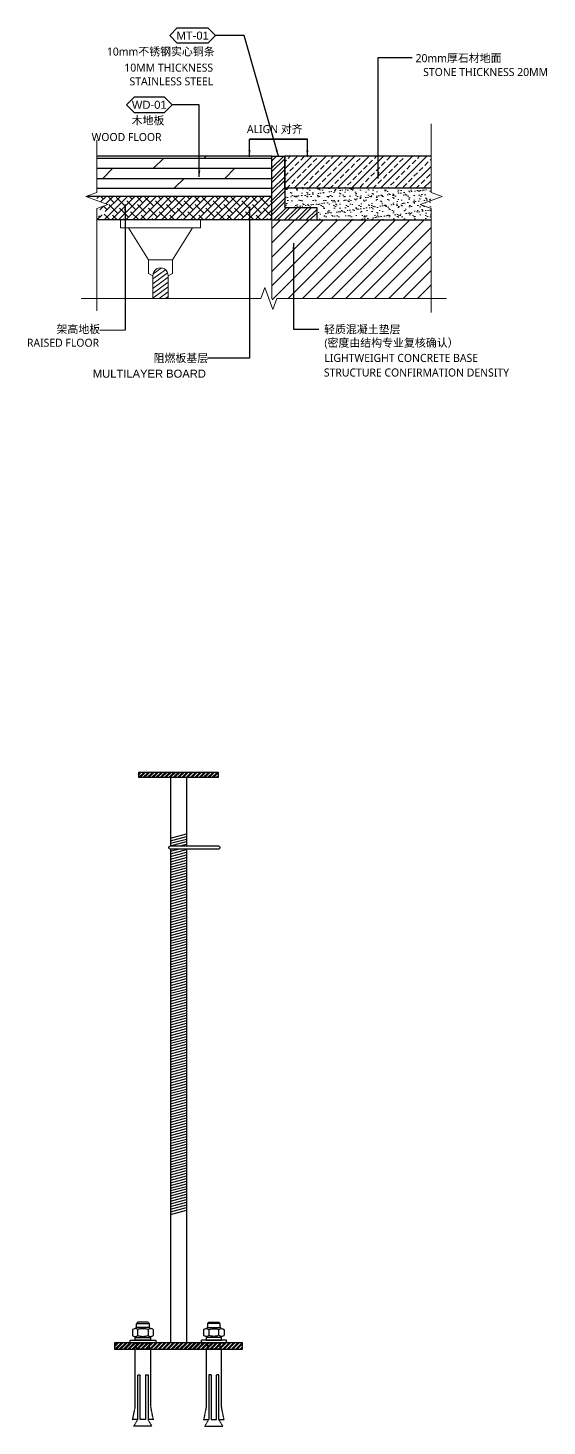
# Model space of a CAD drawing. Header units: millimetres. Extents: x 6321 to 120763, y -355 to 15211.
# Drawn here: x 45818 to 46142, y 6421 to 7294 of the extents above; entities that cross this region are included whole.
import ezdxf
from ezdxf.enums import TextEntityAlignment as Align

# ---------------------------------------------------------------- set-up
doc = ezdxf.new("R2010")
doc.units = ezdxf.units.MM
doc.linetypes.add('DASHEDX2', pattern=[38.1, 25.4, -12.7])
for name, color, linetype in [('4-Fine(立面细线)', 251, 'Continuous'), ('G-ANNO-SYMB', 7, 'Continuous'), ('IA10-16 Floor Detail$0$E-4施工图标注尺寸', 4, 'Continuous'), ('IA10-16 Floor Detail$0$I-DETL-2', 2, 'Continuous'), ('IA10-16 Floor Detail$0$I-SECT-LW09', 9, 'Continuous'), ('IA10-16 Floor Detail$0$家具填充', 8, 'Continuous'), ('PE-立面结构', 5, 'Continuous'), ('WALL TYPE$0$G-ANNO-NOTE-CH', 7, 'Continuous'), ('WALL TYPE$0$HATCH', 8, 'Continuous')]:
    doc.layers.add(name, color=color, linetype=linetype)
for name, color, linetype, lineweight in [('_ACM-A-ANNO-DIMS', 2, 'Continuous', 13), ('_ACM-A-DETL-PATT', 8, 'Continuous', 0), ('IA10-16 Floor Detail$0$A-ELEV-HATC-8', 8, 'Continuous', 5)]:
    doc.layers.add(name, color=color, linetype=linetype, lineweight=lineweight)
doc.styles.add('Arial', font='ARIALUNI.ttf')
doc.styles.add('IA10-16 Floor Detail$0$Arch-Dim', font='romans.shx', dxfattribs={"width": 0.75})
doc.styles.add('RomanS', font='romans.shx')
doc.styles.add('WALL TYPE$0$Aecom Chinese', font='Microsoft YaHei.ttf')
doc.dimstyles.new('IA10-16 Floor Detail$0$Aec-Arch-M-2', dxfattribs={"dimscale": 2, "dimtxt": 2.5, "dimasz": 2, "dimexe": 2, "dimexo": 2, "dimgap": 0.8, "dimtad": 1, "dimdec": 0, "dimzin": 3, "dimdsep": 46, "dimtxsty": 'IA10-16 Floor Detail$0$Arch-Dim', "dimblk": 'IA10-16 Floor Detail$0$_ArchTick', "dimcen": 2.5, "dimdle": 2, "dimadec": 0, "dimazin": 2, "dimtfac": 0.75, "dimtdec": 0, "dimtix": 1, "dimtmove": 1, "dimatfit": 2, "dimfxl": 1, "dimtolj": 1, "dimtzin": 0, "dimarcsym": 0})

# ---------------------------------------------------------------- blocks, each defined once
blk = doc.blocks.new('IA10-16 Floor Detail$0$_ArchTick')
at = {"color": 0, "linetype": 'ByBlock', "const_width": 0.15}
blk.add_lwpolyline([(-0.5, -0.5), (0.5, 0.5)], dxfattribs=at)
blk = doc.blocks.new('A$C75561C22')
for p, q in [((-4.76, 4.76), (-7.14, 2.38)), ((4.76, 4.76), (-4.76, 4.76)), ((4.76, 4.76), (7.14, 2.38)), ((-4.76, 0), (-7.14, 2.38)), ((-4.76, 0), (4.76, 0)), ((4.76, 0), (7.14, 2.38))]:
    blk.add_line(p, q)
at = {"style": 'RomanS', "width": 0.8}
blk.add_attdef('F-1', text='', height=2.5, dxfattribs=at).set_placement((-0.04, 2.38), align=Align.MIDDLE)
blk = doc.blocks.new('swfdsf')
at = {"layer": '4-Fine(立面细线)', "color": 8, "linetype": 'DASHEDX2', "ltscale": 0.02}
for p, q in [((-294380.6, 22108.8), (-294380.6, 22122.8)), ((-294380.6, 22122.8), (-294375.6, 22119.8)), ((-294375.6, 22119.8), (-294375.6, 22123.8)), ((-294375.6, 22119.8), (-294340.6, 22119.8)), ((-294375.6, 22117.8), (-294340.6, 22117.8)), ((-294375.6, 22113.8), (-294375.6, 22117.8)), ((-294365.6, 22121.8), (-294320.6, 22121.8)), ((-294340.6, 22119.8), (-294340.6, 22117.8)), ((-294320.6, 22121.8), (-294320.6, 22109.8)), ((-294310.6, 22121.8), (-294311.6, 22121.2)), ((-294310, 22119.8), (-294305.2, 22119.8)), ((-294305.3, 22123.8), (-294309.9, 22123.8)), ((-294304.6, 22121.8), (-294303.6, 22120.8)), ((-294303.6, 22110.8), (-294303.6, 22120.8)), ((-294303.6, 22120.8), (-294300.6, 22120.8)), ((-294299.6, 22119.8), (-294300.6, 22120.8)), ((-294300.6, 22120.8), (-294300.6, 22110.8)), ((-294299.6, 22111.8), (-294299.6, 22119.8)), ((-294380.6, 22108.8), (-294375.6, 22111.8)), ((-294340.6, 22113.8), (-294375.6, 22113.8)), ((-294340.6, 22111.8), (-294375.6, 22111.8)), ((-294375.6, 22107.8), (-294375.6, 22111.8)), ((-294320.6, 22109.8), (-294365.6, 22109.8)), ((-294340.6, 22113.8), (-294340.6, 22111.8)), ((-294310.6, 22109.8), (-294311.6, 22110.4)), ((-294305.2, 22107.8), (-294310, 22107.8)), ((-294305.3, 22111.8), (-294309.9, 22111.8)), ((-294304.6, 22109.8), (-294303.6, 22110.8)), ((-294300.6, 22110.8), (-294303.6, 22110.8)), ((-294299.6, 22111.8), (-294300.6, 22110.8))]:
    blk.add_line(p, q, dxfattribs=at)
for points in [[(-294315.6, 22125.8), (-294313.6, 22125.8), (-294313.6, 22105.8), (-294315.6, 22105.8)], [(-294315.6, 22120.8), (-294315.6, 22110.8), (-294320.6, 22110.8), (-294320.6, 22120.8)], [(-294313.6, 22121.8), (-294311.6, 22121.8), (-294311.6, 22109.8), (-294313.6, 22109.8)]]:
    blk.add_lwpolyline(points, close=True, dxfattribs=at)
for centre, radius, start, end in [((-294340.9, 22271.5), 151.7, 256.7643, 260.6158), ((-294307.3, 22121.8), 3.34, 142.0453, 215.6573), ((-294298.4, 22115.9), 12.2, 161.496, 199.6632), ((-294307.9, 22121.8), 3.34, 324.3427, 37.9547), ((-294316.8, 22115.9), 12.2, 340.3368, 18.504), ((-294340.9, 21960.1), 151.7, 99.3842, 103.2357), ((-294307.3, 22109.8), 3.34, 142.0453, 215.6573), ((-294307.9, 22109.8), 3.34, 324.3427, 37.9547)]:
    blk.add_arc(centre, radius, start, end, dxfattribs=at)
blk = doc.blocks.new('K_02')
at = {"layer": 'PE-立面结构'}
h = blk.add_hatch(dxfattribs=at)
h.set_pattern_fill('ANSI32', color=250, scale=0.2, style=0)
h.set_pattern_definition([(45, (-25, -3), (-1.34704, 1.34704), []), (45, (-24.102, -3), (-1.34704, 1.34704), [])])
h.paths.add_polyline_path([(-25, -3), (25, -3), (25, 0), (-25, 0)])
h = blk.add_hatch(dxfattribs=at)
h.set_pattern_fill('ANSI32', color=250, scale=0.2, style=0)
h.set_pattern_definition([(45, (-40, -360.2168), (-1.34704, 1.34704), []), (45, (-39.102, -360.2168), (-1.34704, 1.34704), [])])
h.paths.add_polyline_path([(-40, -360.22), (40, -360.22), (40, -356.22), (-40, -356.22)])
at = {"color": 250}
for p, q in [((-5, -42.61, -3.65), (5, -39.93, -3.65)), ((-5, -44.26, -3.65), (5, -41.58, -3.65)), ((-5, -45.9, -3.65), (5, -43.22, -3.65)), ((-5, -49.19, -3.65), (-0.2, -47.9, -3.65)), ((-5, -50.83, -3.65), (5, -48.15, -3.65)), ((-5, -52.48, -3.65), (5, -49.8, -3.65)), ((-5, -54.12, -3.65), (5, -51.44, -3.65)), ((1.13, -45.9, -3.65), (5, -44.87, -3.65)), ((-5, -55.76, -3.65), (5, -53.08, -3.65)), ((-5, -57.41, -3.65), (5, -54.73, -3.65)), ((-5, -59.05, -3.65), (5, -56.37, -3.65)), ((-5, -60.69, -3.65), (5, -58.01, -3.65)), ((-5, -62.34, -3.65), (5, -59.66, -3.65)), ((-5, -63.98, -3.65), (5, -61.3, -3.65)), ((-5, -65.62, -3.65), (5, -62.94, -3.65)), ((-5, -67.27, -3.65), (5, -64.59, -3.65)), ((-5, -68.91, -3.65), (5, -66.23, -3.65)), ((-5, -70.55, -3.65), (5, -67.87, -3.65)), ((-5, -72.2, -3.65), (5, -69.52, -3.65)), ((-5, -73.84, -3.65), (5, -71.16, -3.65)), ((-5, -75.48, -3.65), (5, -72.8, -3.65)), ((-5, -77.13, -3.65), (5, -74.45, -3.65)), ((-5, -78.77, -3.65), (5, -76.09, -3.65)), ((-5, -78.77, -3.65), (5, -76.09, -3.65)), ((-5, -80.41, -3.65), (5, -77.74, -3.65)), ((-5, -80.41, -3.65), (5, -77.74, -3.65)), ((-5, -82.06, -3.65), (5, -79.38, -3.65)), ((-5, -82.06, -3.65), (5, -79.38, -3.65)), ((-5, -83.7, -3.65), (5, -81.02, -3.65)), ((-5, -83.7, -3.65), (5, -81.02, -3.65)), ((-5, -85.35, -3.65), (5, -82.67, -3.65)), ((-5, -85.35, -3.65), (5, -82.67, -3.65)), ((-5, -86.99, -3.65), (5, -84.31, -3.65)), ((-5, -86.99, -3.65), (5, -84.31, -3.65)), ((-5, -88.63, -3.65), (5, -85.95, -3.65)), ((-5, -88.63, -3.65), (5, -85.95, -3.65)), ((-5, -90.28, -3.65), (5, -87.6, -3.65)), ((-5, -90.28, -3.65), (5, -87.6, -3.65)), ((-5, -91.92, -3.65), (5, -89.24, -3.65)), ((-5, -91.92, -3.65), (5, -89.24, -3.65)), ((-5, -93.56, -3.65), (5, -90.88, -3.65)), ((-5, -93.56, -3.65), (5, -90.88, -3.65)), ((-5, -95.21, -3.65), (5, -92.53, -3.65)), ((-5, -95.21, -3.65), (5, -92.53, -3.65)), ((-5, -96.85, -3.65), (5, -94.17, -3.65)), ((-5, -96.85, -3.65), (5, -94.17, -3.65)), ((-5, -98.49, -3.65), (5, -95.81, -3.65)), ((-5, -98.49, -3.65), (5, -95.81, -3.65)), ((-5, -100.14, -3.65), (5, -97.46, -3.65)), ((-5, -100.14, -3.65), (5, -97.46, -3.65)), ((-5, -101.78, -3.65), (5, -99.1, -3.65)), ((-5, -101.78, -3.65), (5, -99.1, -3.65)), ((-5, -103.42, -3.65), (5, -100.74, -3.65)), ((-5, -103.42, -3.65), (5, -100.74, -3.65)), ((-5, -105.07, -3.65), (5, -102.39, -3.65)), ((-5, -105.07, -3.65), (5, -102.39, -3.65)), ((-5, -106.71, -3.65), (5, -104.03, -3.65)), ((-5, -106.71, -3.65), (5, -104.03, -3.65)), ((-5, -108.35, -3.65), (5, -105.67, -3.65)), ((-5, -108.35, -3.65), (5, -105.67, -3.65)), ((-5, -110, -3.65), (5, -107.32, -3.65)), ((-5, -110, -3.65), (5, -107.32, -3.65)), ((-5, -111.64, -3.65), (5, -108.96, -3.65)), ((-5, -111.64, -3.65), (5, -108.96, -3.65)), ((-5, -113.28, -3.65), (5, -110.61, -3.65)), ((-5, -113.28, -3.65), (5, -110.61, -3.65)), ((-5, -114.93, -3.65), (5, -112.25, -3.65)), ((-5, -114.93, -3.65), (5, -112.25, -3.65)), ((-5, -116.57, -3.65), (5, -113.89, -3.65)), ((-5, -116.57, -3.65), (5, -113.89, -3.65)), ((-5, -118.22, -3.65), (5, -115.54, -3.65)), ((-5, -118.22, -3.65), (5, -115.54, -3.65)), ((-5, -119.86, -3.65), (5, -117.18, -3.65)), ((-5, -119.86, -3.65), (5, -117.18, -3.65)), ((-5, -121.5, -3.65), (5, -118.82, -3.65)), ((-5, -121.5, -3.65), (5, -118.82, -3.65)), ((-5, -123.15, -3.65), (5, -120.47, -3.65)), ((-5, -123.15, -3.65), (5, -120.47, -3.65)), ((-5, -124.79, -3.65), (5, -122.11, -3.65)), ((-5, -124.79, -3.65), (5, -122.11, -3.65)), ((-5, -126.43, -3.65), (5, -123.75, -3.65)), ((-5, -126.43, -3.65), (5, -123.75, -3.65)), ((-5, -128.08, -3.65), (5, -125.4, -3.65)), ((-5, -128.08, -3.65), (5, -125.4, -3.65)), ((-5, -129.72, -3.65), (5, -127.04, -3.65)), ((-5, -129.72, -3.65), (5, -127.04, -3.65)), ((-5, -131.36, -3.65), (5, -128.68, -3.65)), ((-5, -131.36, -3.65), (5, -128.68, -3.65)), ((-5, -133.01, -3.65), (5, -130.33, -3.65)), ((-5, -133.01, -3.65), (5, -130.33, -3.65)), ((-5, -134.65, -3.65), (5, -131.97, -3.65)), ((-5, -134.65, -3.65), (5, -131.97, -3.65)), ((-5, -136.29, -3.65), (5, -133.61, -3.65)), ((-5, -136.29, -3.65), (5, -133.61, -3.65)), ((-5, -137.94, -3.65), (5, -135.26, -3.65)), ((-5, -137.94, -3.65), (5, -135.26, -3.65)), ((-5, -139.58, -3.65), (5, -136.9, -3.65)), ((-5, -139.58, -3.65), (5, -136.9, -3.65)), ((-5, -141.22, -3.65), (5, -138.54, -3.65)), ((-5, -141.22, -3.65), (5, -138.54, -3.65)), ((-5, -142.87, -3.65), (5, -140.19, -3.65)), ((-5, -142.87, -3.65), (5, -140.19, -3.65)), ((-5, -144.51, -3.65), (5, -141.83, -3.65)), ((-5, -144.51, -3.65), (5, -141.83, -3.65)), ((-5, -146.15, -3.65), (5, -143.48, -3.65)), ((-5, -146.15, -3.65), (5, -143.48, -3.65)), ((-5, -147.8, -3.65), (5, -145.12, -3.65)), ((-5, -147.8, -3.65), (5, -145.12, -3.65)), ((-5, -149.44, -3.65), (5, -146.76, -3.65)), ((-5, -149.44, -3.65), (5, -146.76, -3.65)), ((-5, -151.09, -3.65), (5, -148.41, -3.65)), ((-5, -151.09, -3.65), (5, -148.41, -3.65)), ((-5, -152.73, -3.65), (5, -150.05, -3.65)), ((-5, -152.73, -3.65), (5, -150.05, -3.65)), ((-5, -154.37, -3.65), (5, -151.69, -3.65)), ((-5, -154.37, -3.65), (5, -151.69, -3.65)), ((-5, -156.02, -3.65), (5, -153.34, -3.65)), ((-5, -156.02, -3.65), (5, -153.34, -3.65)), ((-5, -157.66, -3.65), (5, -154.98, -3.65)), ((-5, -157.66, -3.65), (5, -154.98, -3.65)), ((-5, -159.3, -3.65), (5, -156.62, -3.65)), ((-5, -159.3, -3.65), (5, -156.62, -3.65)), ((-5, -160.95, -3.65), (5, -158.27, -3.65)), ((-5, -160.95, -3.65), (5, -158.27, -3.65)), ((-5, -162.59, -3.65), (5, -159.91, -3.65)), ((-5, -162.59, -3.65), (5, -159.91, -3.65)), ((-5, -164.23, -3.65), (5, -161.55, -3.65)), ((-5, -164.23, -3.65), (5, -161.55, -3.65)), ((-5, -165.88, -3.65), (5, -163.2, -3.65)), ((-5, -165.88, -3.65), (5, -163.2, -3.65)), ((-5, -167.52, -3.65), (5, -164.84, -3.65)), ((-5, -167.52, -3.65), (5, -164.84, -3.65)), ((-5, -169.16, -3.65), (5, -166.48, -3.65)), ((-5, -169.16, -3.65), (5, -166.48, -3.65)), ((-5, -170.81, -3.65), (5, -168.13, -3.65)), ((-5, -170.81, -3.65), (5, -168.13, -3.65)), ((-5, -172.45, -3.65), (5, -169.77, -3.65)), ((-5, -172.45, -3.65), (5, -169.77, -3.65)), ((-5, -174.09, -3.65), (5, -171.41, -3.65)), ((-5, -174.09, -3.65), (5, -171.41, -3.65)), ((-5, -175.74, -3.65), (5, -173.06, -3.65)), ((-5, -175.74, -3.65), (5, -173.06, -3.65)), ((-5, -177.38, -3.65), (5, -174.7, -3.65)), ((-5, -177.38, -3.65), (5, -174.7, -3.65)), ((-5, -179.02, -3.65), (5, -176.35, -3.65)), ((-5, -179.02, -3.65), (5, -176.35, -3.65)), ((-5, -180.67, -3.65), (5, -177.99, -3.65)), ((-5, -180.67, -3.65), (5, -177.99, -3.65)), ((-5, -182.31, -3.65), (5, -179.63, -3.65)), ((-5, -182.31, -3.65), (5, -179.63, -3.65)), ((-5, -183.96, -3.65), (5, -181.28, -3.65)), ((-5, -183.96, -3.65), (5, -181.28, -3.65)), ((-5, -185.6, -3.65), (5, -182.92, -3.65)), ((-5, -185.6, -3.65), (5, -182.92, -3.65)), ((-5, -187.24, -3.65), (5, -184.56, -3.65)), ((-5, -187.24, -3.65), (5, -184.56, -3.65)), ((-5, -188.89, -3.65), (5, -186.21, -3.65)), ((-5, -188.89, -3.65), (5, -186.21, -3.65)), ((-5, -190.53, -3.65), (5, -187.85, -3.65)), ((-5, -190.53, -3.65), (5, -187.85, -3.65)), ((-5, -192.17, -3.65), (5, -189.49, -3.65)), ((-5, -192.17, -3.65), (5, -189.49, -3.65)), ((-5, -193.82, -3.65), (5, -191.14, -3.65)), ((-5, -193.82, -3.65), (5, -191.14, -3.65)), ((-5, -195.46, -3.65), (5, -192.78, -3.65)), ((-5, -195.46, -3.65), (5, -192.78, -3.65)), ((-5, -197.1, -3.65), (5, -194.42, -3.65)), ((-5, -197.1, -3.65), (5, -194.42, -3.65)), ((-5, -198.75, -3.65), (5, -196.07, -3.65)), ((-5, -198.75, -3.65), (5, -196.07, -3.65)), ((-5, -200.39, -3.65), (5, -197.71, -3.65)), ((-5, -200.39, -3.65), (5, -197.71, -3.65)), ((-5, -202.03, -3.65), (5, -199.35, -3.65)), ((-5, -202.03, -3.65), (5, -199.35, -3.65)), ((-5, -203.68, -3.65), (5, -201, -3.65)), ((-5, -203.68, -3.65), (5, -201, -3.65)), ((-5, -205.32, -3.65), (5, -202.64, -3.65)), ((-5, -205.32, -3.65), (5, -202.64, -3.65)), ((-5, -206.96, -3.65), (5, -204.28, -3.65)), ((-5, -206.96, -3.65), (5, -204.28, -3.65)), ((-5, -208.61, -3.65), (5, -205.93, -3.65)), ((-5, -208.61, -3.65), (5, -205.93, -3.65)), ((-5, -210.25, -3.65), (5, -207.57, -3.65)), ((-5, -210.25, -3.65), (5, -207.57, -3.65)), ((-5, -211.89, -3.65), (5, -209.22, -3.65)), ((-5, -211.89, -3.65), (5, -209.22, -3.65)), ((-5, -213.54, -3.65), (5, -210.86, -3.65)), ((-5, -213.54, -3.65), (5, -210.86, -3.65)), ((-5, -215.18, -3.65), (5, -212.5, -3.65)), ((-5, -215.18, -3.65), (5, -212.5, -3.65)), ((-5, -216.83, -3.65), (5, -214.15, -3.65)), ((-5, -216.83, -3.65), (5, -214.15, -3.65)), ((-5, -218.47, -3.65), (5, -215.79, -3.65)), ((-5, -218.47, -3.65), (5, -215.79, -3.65)), ((-5, -220.11, -3.65), (5, -217.43, -3.65)), ((-5, -220.11, -3.65), (5, -217.43, -3.65)), ((-5, -221.76, -3.65), (5, -219.08, -3.65)), ((-5, -221.76, -3.65), (5, -219.08, -3.65)), ((-5, -223.4, -3.65), (5, -220.72, -3.65)), ((-5, -223.4, -3.65), (5, -220.72, -3.65)), ((-5, -225.04, -3.65), (5, -222.36, -3.65)), ((-5, -225.04, -3.65), (5, -222.36, -3.65)), ((-5, -226.69, -3.65), (5, -224.01, -3.65)), ((-5, -226.69, -3.65), (5, -224.01, -3.65)), ((-5, -228.33, -3.65), (5, -225.65, -3.65)), ((-5, -228.33, -3.65), (5, -225.65, -3.65)), ((-5, -229.97, -3.65), (5, -227.29, -3.65)), ((-5, -229.97, -3.65), (5, -227.29, -3.65)), ((-5, -231.62, -3.65), (5, -228.94, -3.65)), ((-5, -231.62, -3.65), (5, -228.94, -3.65)), ((-5, -233.26, -3.65), (5, -230.58, -3.65)), ((-5, -233.26, -3.65), (5, -230.58, -3.65)), ((-5, -234.9, -3.65), (5, -232.22, -3.65)), ((-5, -234.9, -3.65), (5, -232.22, -3.65)), ((-5, -236.55, -3.65), (5, -233.87, -3.65)), ((-5, -236.55, -3.65), (5, -233.87, -3.65)), ((-5, -238.19, -3.65), (5, -235.51, -3.65)), ((-5, -238.19, -3.65), (5, -235.51, -3.65)), ((-5, -239.83, -3.65), (5, -237.16, -3.65)), ((-5, -239.83, -3.65), (5, -237.16, -3.65)), ((-5, -241.48, -3.65), (5, -238.8, -3.65)), ((-5, -241.48, -3.65), (5, -238.8, -3.65)), ((-5, -243.12, -3.65), (5, -240.44, -3.65)), ((-5, -243.12, -3.65), (5, -240.44, -3.65)), ((-5, -244.77, -3.65), (5, -242.09, -3.65)), ((-5, -244.77, -3.65), (5, -242.09, -3.65)), ((-5, -246.41, -3.65), (5, -243.73, -3.65)), ((-5, -246.41, -3.65), (5, -243.73, -3.65)), ((-5, -248.05, -3.65), (5, -245.37, -3.65)), ((-5, -248.05, -3.65), (5, -245.37, -3.65)), ((-5, -249.7, -3.65), (5, -247.02, -3.65)), ((-5, -249.7, -3.65), (5, -247.02, -3.65)), ((-5, -251.34, -3.65), (5, -248.66, -3.65)), ((-5, -251.34, -3.65), (5, -248.66, -3.65)), ((-5, -252.98, -3.65), (5, -250.3, -3.65)), ((-5, -252.98, -3.65), (5, -250.3, -3.65)), ((-5, -254.63, -3.65), (5, -251.95, -3.65)), ((-5, -254.63, -3.65), (5, -251.95, -3.65)), ((-5, -256.27, -3.65), (5, -253.59, -3.65)), ((-5, -256.27, -3.65), (5, -253.59, -3.65)), ((-5, -257.91, -3.65), (5, -255.23, -3.65)), ((-5, -257.91, -3.65), (5, -255.23, -3.65)), ((-5, -259.56, -3.65), (5, -256.88, -3.65)), ((-5, -259.56, -3.65), (5, -256.88, -3.65)), ((-5, -261.2, -3.65), (5, -258.52, -3.65)), ((-5, -261.2, -3.65), (5, -258.52, -3.65)), ((-5, -262.84, -3.65), (5, -260.16, -3.65)), ((-5, -262.84, -3.65), (5, -260.16, -3.65)), ((-5, -264.49, -3.65), (5, -261.81, -3.65)), ((-5, -264.49, -3.65), (5, -261.81, -3.65)), ((-5, -266.13, -3.65), (5, -263.45, -3.65)), ((-5, -266.13, -3.65), (5, -263.45, -3.65)), ((-5, -267.77, -3.65), (5, -265.09, -3.65)), ((-5, -267.77, -3.65), (5, -265.09, -3.65)), ((-5, -269.42, -3.65), (5, -266.74, -3.65)), ((-5, -269.42, -3.65), (5, -266.74, -3.65)), ((-5, -271.06, -3.65), (5, -268.38, -3.65)), ((-5, -271.06, -3.65), (5, -268.38, -3.65)), ((-5, -272.7, -3.65), (5, -270.03, -3.65)), ((-5, -272.7, -3.65), (5, -270.03, -3.65)), ((-5, -274.35, -3.65), (5, -271.67, -3.65)), ((-5, -274.35, -3.65), (5, -271.67, -3.65))]:
    blk.add_line(p, q, dxfattribs=at)
at = {"layer": 'PE-立面结构', "color": 8}
for p, q in [((-5, -3, -3.65), (-5, -45.9, -3.65)), ((5, -3, -3.65), (5, -45.9, -3.65)), ((-5, -40.97, -3.65), (5, -38.29, -3.65)), ((-5, -47.9, -3.65), (-5, -356.22, -3.65)), ((5, -47.9, -3.65), (5, -356.22, -3.65)), ((-5, -275.99, -3.65), (5, -273.31, -3.65))]:
    blk.add_line(p, q, dxfattribs=at)
at = {"layer": 'PE-立面结构', "color": 8, "elevation": -3.65}
blk.add_lwpolyline([(-25, -3), (25, -3), (25, 0), (-25, 0)], close=True, dxfattribs=at)
blk.add_lwpolyline([(25, -45.9, -1), (25, -47.9), (-5, -47.9, -1), (-5, -45.9)], format="xyb", close=True, dxfattribs=at)
at = {"layer": 'PE-立面结构', "color": 8}
blk.add_lwpolyline([(-40, -360.22), (40, -360.22), (40, -356.22), (-40, -356.22)], close=True, dxfattribs=at)
at = {"layer": 'PE-立面结构', "color": 30, "yscale": 0.8000000000001819}
for p, xscale, zscale, rotation in [((17670.48, 235096.27), 0.8000000000001819, 0.8000000000001819, 90), ((-17670.47, 235096.27), -0.8000000000001819, 0.8, 270)]:
    blk.add_blockref('swfdsf', p, dxfattribs=dict(at, xscale=xscale, zscale=zscale, rotation=rotation))

msp = doc.modelspace()

# ---------------------------------------------------------------- hatches: boundary and pattern name
at = {"layer": '_ACM-A-DETL-PATT'}
h = msp.add_hatch(dxfattribs=at)
h.set_pattern_fill('ANSI31', color=256, scale=2, style=0)
h.set_pattern_definition([(45, (46676.855, 6851.8174), (-4.49013, 4.49013), [])])
h.paths.add_polyline_path([(45970.05, 7124.71), (45970.05, 7173.81), (46069.44, 7173.81), (46069.44, 7125.04), (45973.11, 7125.04), (45970.61, 7123.17)])
at = {"layer": 'IA10-16 Floor Detail$0$A-ELEV-HATC-8'}
h = msp.add_hatch(dxfattribs=at)
h.set_pattern_fill('ANSI33', color=8, style=0)
h.set_pattern_definition([(45, (-1880151.2, -923857.084), (-4.49012806, 4.49012806), []), (45, (-1880146.7096, -923857.084), (-4.49012806, 4.49012806), [3.175, -1.5875])])
h.paths.add_polyline_path([(46069.44, 7213.81), (46069.44, 7193.81), (45978.05, 7193.81), (45978.05, 7213.81)])
at = {"layer": 'IA10-16 Floor Detail$0$A-ELEV-HATC-8', "ltscale": 5}
h = msp.add_hatch(dxfattribs=at)
h.set_pattern_fill('AR-SAND', color=256, scale=0.1, style=0)
h.set_pattern_definition([(37.5, (45685.4575, 7188.8096), (-0.160003, 4.894132), [0, -3.8608, 0, -4.318, 0, -4.1275]), (7.5, (45685.4575, 7188.8096), (4.49523, 7.16825), [0, -2.0828, 0, -3.4798, 0, -1.3335]), (327.5, (45682.3333, 7188.8096), (7.909924, 0.01437), [0, -1.27, 0, -4.572, 0, -5.969]), (317.5, (45682.333, 7188.8096), (7.63556, 2.22929), [0, -0.635, 0, -2.9972, 0, -3.429])])
h.paths.add_polyline_path([(46069.44, 7193.81), (45978.05, 7193.81), (45978.05, 7181.81), (45998.05, 7181.81), (45998.05, 7173.81), (46069.44, 7173.81)])
at = {"layer": 'IA10-16 Floor Detail$0$I-SECT-LW09'}
h = msp.add_hatch(dxfattribs=at)
h.set_pattern_fill('DOLMIT', color=8)
h.set_pattern_definition([(0, (44981.669, 6215.7534), (0, 6.35), []), (45, (44981.67, 6215.753), (-12.7, 12.7), [8.98026, -17.9605])])
h.paths.add_polyline_path([(45970.05, 7213.81), (45860.72, 7213.81), (45860.72, 7193.81), (45970.05, 7193.81)])
at = {"layer": 'IA10-16 Floor Detail$0$家具填充'}
h = msp.add_hatch(dxfattribs=at)
h.set_pattern_fill('ANSI32', color=8, scale=0.5, style=0)
h.set_pattern_definition([(45, (-1879699.5475, -924301.612), (-3.367596045, 3.367596045), []), (45, (-1879697.3024, -924301.612), (-3.367596045, 3.367596045), [])])
h.paths.add_polyline_path([(45970.05, 7213.81), (45978.05, 7213.81), (45978.05, 7181.81), (45998.05, 7181.81), (45998.05, 7173.81), (45970.05, 7173.81)])
at = {"layer": 'WALL TYPE$0$HATCH', "ltscale": 2}
h = msp.add_hatch(dxfattribs=at)
h.set_pattern_fill('ANSI38', color=256)
h.set_pattern_definition([(45, (44995.9396, 6650.4897), (-2.245064, 2.245064), []), (135, (44995.9396, 6650.4897), (-6.735192, 2.245064), [7.9375, -4.7625])])
h.paths.add_polyline_path([(45860.72, 7186.1), (45867.59, 7183.6), (45860.72, 7181.1), (45867.59, 7178.6), (45860.72, 7176.1), (45860.72, 7174.03), (45970.05, 7174.03), (45970.05, 7188.86), (45860.72, 7188.86)])

# ---------------------------------------------------------------- linework, layer by layer
at = {"layer": '_ACM-A-ANNO-DIMS', "linetype": 'Continuous', "ltscale": 2}
msp.add_line((45970.05, 7206.07), (45970.05, 7124.71), dxfattribs=at)
for points in [[(46069.44, 7234.09), (46069.44, 7191.1), (46076.31, 7188.6), (46062.58, 7183.6), (46069.44, 7181.1), (46069.44, 7116.29)], [(45860.72, 7223.86), (45860.72, 7191.1), (45853.85, 7188.6), (45867.59, 7183.6), (45860.72, 7181.1), (45860.72, 7117.21)]]:
    msp.add_lwpolyline(points, dxfattribs=at)
at = {"layer": '_ACM-A-ANNO-DIMS', "linetype": 'Continuous', "ltscale": 2, "elevation": -3.65}
msp.add_lwpolyline([(46079.04, 7125.04), (45973.14, 7125.04), (45970.64, 7118.17), (45965.64, 7131.91), (45963.14, 7125.04), (45850.89, 7125.04)], dxfattribs=at)
at = {"layer": '_ACM-A-DETL-PATT'}
for p, q in [((45880.44, 7169.03, -3.65), (45892.9, 7149.03, -3.65)), ((45920.44, 7169.03, -3.65), (45907.98, 7149.03, -3.65)), ((45892.9, 7149.03, -3.65), (45892.9, 7140.67, -3.65)), ((45892.9, 7149.03, -3.65), (45907.98, 7149.03, -3.65)), ((45900.97, 7144.09, -3.65), (45895.72, 7140.17, -3.65)), ((45903.51, 7142.98, -3.65), (45895.72, 7137.17, -3.65)), ((45907.98, 7149.03, -3.65), (45907.98, 7140.67, -3.65)), ((45892.9, 7140.67, -3.65), (45895.72, 7139.17, -3.65)), ((45904.88, 7141, -3.65), (45895.72, 7134.17, -3.65)), ((45895.72, 7139.17, -3.65), (45895.72, 7125.04, -3.65)), ((45905.15, 7138.21, -3.65), (45895.72, 7131.17, -3.65)), ((45905.15, 7135.21, -3.65), (45895.72, 7128.17, -3.65)), ((45907.98, 7140.67, -3.65), (45905.15, 7139.17, -3.65)), ((45905.15, 7139.17, -3.65), (45905.15, 7125.04, -3.65)), ((45905.15, 7132.21, -3.65), (45895.72, 7125.17, -3.65)), ((45905.15, 7129.21, -3.65), (45899.56, 7125.04, -3.65)), ((45905.15, 7126.21, -3.65), (45903.59, 7125.04, -3.65))]:
    msp.add_line(p, q, dxfattribs=at)
at = {"layer": '_ACM-A-DETL-PATT', "elevation": -3.65}
msp.add_lwpolyline([(45875.44, 7169.03), (45925.44, 7169.03), (45925.44, 7174.03), (45875.44, 7174.03)], close=True, dxfattribs=at)
at = {"layer": '_ACM-A-DETL-PATT'}
msp.add_arc((45900.44, 7139.4, -3.65), 4.72, 357.26807, 182.73193, dxfattribs=at)
at = {"layer": 'IA10-16 Floor Detail$0$E-4施工图标注尺寸', "color": 4, "ltscale": 0.5}
for p, q in [((46069.44, 7213.81), (45978.05, 7213.81)), ((45978.05, 7193.81), (45978.05, 7213.81)), ((45854.55, 7188.86, -3.65), (45970.05, 7188.86, -3.65)), ((46069.44, 7193.81), (45978.05, 7193.81)), ((45970.05, 7174.03, -3.65), (45860.72, 7174.03, -3.65)), ((46069.44, 7173.81), (45978.05, 7173.81))]:
    msp.add_line(p, q, dxfattribs=at)
at = {"layer": 'IA10-16 Floor Detail$0$I-DETL-2', "color": 3, "linetype": 'Continuous'}
for p, q in [((45970.05, 7213.81), (45860.72, 7213.81)), ((45860.72, 7193.81), (45970.05, 7193.81))]:
    msp.add_line(p, q, dxfattribs=at)
at = {"layer": 'IA10-16 Floor Detail$0$I-DETL-2', "linetype": 'Continuous'}
msp.add_lwpolyline([(45970.05, 7213.81), (45978.05, 7213.81), (45978.05, 7181.81), (45998.05, 7181.81), (45998.05, 7173.81), (45970.05, 7173.81), (45970.05, 7213.81)], dxfattribs=at)

# ---------------------------------------------------------------- block references
msp.add_blockref('K_02', (45911.58, 6828.95))
at = {"layer": 'G-ANNO-SYMB'}
ref = msp.add_blockref('A$C75561C22', (45920.44, 7284.42), dxfattribs=dict(at, xscale=-2, yscale=2, zscale=2))
ref.add_attrib('F-1', 'MT-01', dxfattribs={"layer": '0', "height": 5, "style": 'Arial'}).set_placement((45920.52, 7289.19), align=Align.MIDDLE)
ref = msp.add_blockref('A$C75561C22', (45893.47, 7241.22), dxfattribs=dict(at, xscale=2, yscale=2, zscale=2))
ref.add_attrib('F-1', 'WD-01', dxfattribs={"layer": '0', "height": 5, "style": 'Arial'}).set_placement((45893.39, 7245.98), align=Align.MIDDLE)

# ---------------------------------------------------------------- texts
at = {"layer": 'WALL TYPE$0$G-ANNO-NOTE-CH'}
for s, style, p in [('10mm不锈钢实心铜条', 'WALL TYPE$0$Aecom Chinese', (45866.9, 7276.69)), ('20mm厚石材地面', 'WALL TYPE$0$Aecom Chinese', (46059.76, 7272.58)), ('木地板', 'WALL TYPE$0$Aecom Chinese', (45882.38, 7233.65)), ('ALIGN 对齐', 'WALL TYPE$0$Aecom Chinese', (45954.41, 7228.27)), ('架高地板', 'WALL TYPE$0$Aecom Chinese', (45835.46, 7103.28)), ('轻质混凝土垫层', 'WALL TYPE$0$Aecom Chinese', (46002.61, 7103.18)), ('(密度由结构专业复核确认）', 'WALL TYPE$0$Aecom Chinese', (46002.82, 7094.81)), ('阻燃板基层', 'WALL TYPE$0$Aecom Chinese', (45896.1, 7085.24, -3.97)), ('LIGHTWEIGHT CONCRETE BASE', 'WALL TYPE$0$Aecom Chinese', (46002.8, 7085.37)), ('MULTILAYER BOARD', 'Arial', (45858.16, 7075.53, 2.52)), ('STRUCTURE CONFIRMATION DENSITY', 'WALL TYPE$0$Aecom Chinese', (46002.47, 7076.25))]:
    msp.add_text(s, height=5, dxfattribs=dict(at, style=style)).set_placement(p)
at = {"layer": 'WALL TYPE$0$G-ANNO-NOTE-CH', "char_height": 5, "width": 200, "line_spacing_factor": 1.028571, "style": 'WALL TYPE$0$Aecom Chinese'}
for s, insert, attachment_point in [('\\P10MM THICKNESS \\PSTAINLESS STEEL', (45933.29, 7280.25), 3), ('\\PSTONE THICKNESS 20MM', (46142.55, 7277.51), 3), ('\\PWOOD FLOOR', (45857.39, 7236.89), 1), ('\\PRAISED FLOOR', (45862.06, 7108.43), 3)]:
    msp.add_mtext(s, dxfattribs=dict(at, insert=insert, attachment_point=attachment_point))

# ---------------------------------------------------------------- leaders
at = {"layer": '_ACM-A-ANNO-DIMS', "linetype": 'Continuous', "ltscale": 2}
for points in [[(45974.05, 7213.81), (45952.77, 7289.19), (45934.72, 7289.19)], [(46036.51, 7199.9), (46036.51, 7275.51), (46057.66, 7275.51)], [(45924.65, 7200.98), (45924.65, 7245.98), (45907.76, 7245.98)], [(45956, 7213.43), (45956, 7224.45), (45992.18, 7224.45)], [(45992.18, 7213.43), (45992.18, 7224.45), (45956, 7224.45)], [(45878.34, 7183.78), (45878.34, 7105.1), (45862.58, 7105.09)], [(45983.49, 7159.62), (45983.49, 7105.73), (45999.26, 7105.72)]]:
    msp.add_leader(points, dimstyle='IA10-16 Floor Detail$0$Aec-Arch-M-2', dxfattribs=at)
at = {"layer": '_ACM-A-ANNO-DIMS'}
msp.add_leader([(45955.95, 7182.28), (45955.95, 7087.78), (45929.81, 7087.78)], dimstyle='IA10-16 Floor Detail$0$Aec-Arch-M-2', dxfattribs=at)

doc.saveas('drawing.dxf')
